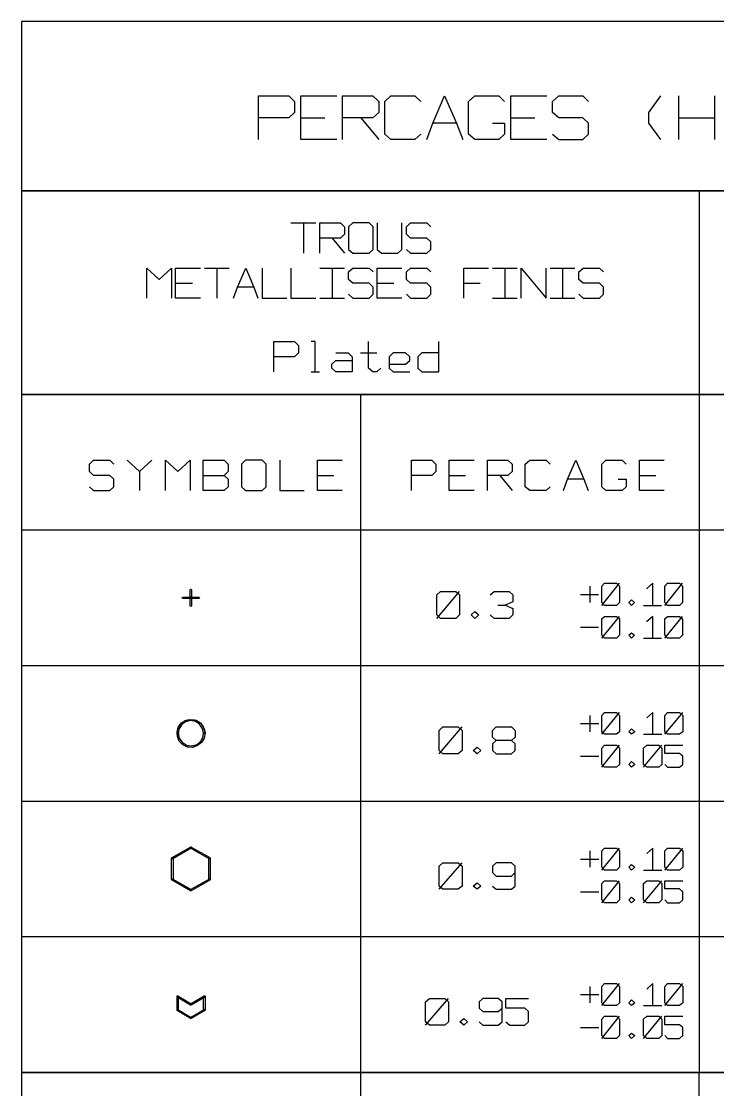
# Model space of a CAD drawing. Header units: millimetres. Extents: x 0 to 1189, y 35 to 806.
# Drawn here: x 215.1 to 263, y 377 to 450.4 of the extents above; entities that cross this region are included whole.
import ezdxf

# ---------------------------------------------------------------- set-up
doc = ezdxf.new("R2010")
doc.units = ezdxf.units.MM
doc.layers.add('Pen 1', color=7, linetype='Continuous')

msp = doc.modelspace()

# ---------------------------------------------------------------- linework, layer by layer
at = {"layer": 'Pen 1', "color": 7, "lineweight": 30}
for p, q in [((260.325, 442.25), (260.325, 445.25)), ((262.775, 445.25), (262.775, 442.25)), ((234.35, 443.75), (236, 443.75)), ((238.475, 443.75), (239.7, 442.25)), ((245.05, 443.375), (243.425, 443.375)), ((248.775, 443.75), (250.425, 443.75)), ((260.325, 443.75), (262.775, 443.75)), ((261.725, 438.725), (261.725, 415.45)), ((233.675, 436.525), (235.375, 436.525)), ((234.525, 436.525), (234.525, 434.45)), ((236.5, 435.475), (237.35, 434.45)), ((227.725, 433.425), (229.425, 433.425)), ((228.575, 433.425), (228.575, 431.35)), ((235.65, 433.425), (237.35, 433.425)), ((236.5, 433.425), (236.5, 431.35)), ((247.525, 433.425), (249.225, 433.425)), ((248.375, 433.425), (248.375, 431.35)), ((251.475, 433.425), (253.175, 433.425)), ((252.325, 433.425), (252.325, 431.35)), ((225.75, 432.4), (226.9, 432.4)), ((239.6, 432.4), (240.75, 432.4)), ((245.55, 432.4), (246.675, 432.4)), ((231.125, 432.125), (230, 432.125)), ((235.65, 431.35), (237.35, 431.35)), ((247.525, 431.35), (249.225, 431.35)), ((251.475, 431.35), (253.175, 431.35)), ((238.45, 427.6), (239.575, 427.6)), ((235.05, 426.3), (235.625, 426.3)), ((238.45, 424.75), (238.45, 415.45)), ((223.275, 419.45), (223.275, 418.15)), ((227.65, 419.175), (229.075, 419.175)), ((235.5, 419.175), (236.625, 419.175)), ((244.55, 419.175), (245.675, 419.175)), ((248.025, 419.175), (248.875, 418.15)), ((257.625, 419.175), (258.75, 419.175)), ((253.8, 418.925), (252.675, 418.925)), ((215.15, 415.45), (215.15, 378.175)), ((238.45, 415.45), (238.45, 378.175)), ((261.725, 415.45), (261.725, 378.175)), ((255.025, 410.25), (256.25, 411.775)), ((259.35, 410.25), (260.575, 411.775)), ((243.7, 409.35), (245.25, 411.2)), ((253.575, 411), (254.8, 411)), ((254.2, 411.575), (254.2, 410.45)), ((247.875, 410.275), (248.4, 410.275)), ((257.9, 410.25), (259.125, 410.25)), ((255.025, 408), (256.25, 409.5)), ((259.35, 408), (260.575, 409.5)), ((253.575, 408.75), (254.8, 408.75)), ((257.9, 408), (259.125, 408)), ((215.15, 406.125), (308.3, 406.125)), ((255.025, 401.4), (256.25, 402.9)), ((259.35, 401.4), (260.6, 402.9)), ((254.2, 402.7), (254.2, 401.575)), ((243.85, 400.05), (245.425, 401.9)), ((253.575, 402.15), (254.825, 402.15)), ((257.9, 401.4), (259.15, 401.4)), ((255.025, 399.15), (256.25, 400.65)), ((257.9, 399.15), (259.15, 400.65)), ((253.575, 399.9), (254.825, 399.9)), ((215.15, 396.8), (308.3, 396.8)), ((254.2, 393.4), (254.2, 392.275)), ((255.025, 392.075), (256.25, 393.575)), ((259.35, 392.075), (260.6, 393.575)), ((253.575, 392.825), (254.825, 392.825)), ((243.85, 390.75), (245.425, 392.575)), ((257.9, 392.075), (259.15, 392.075)), ((255.025, 389.825), (256.25, 391.325)), ((257.9, 389.825), (259.15, 391.325)), ((253.575, 390.575), (254.825, 390.575)), ((215.15, 387.5), (308.3, 387.5)), ((254.2, 384.075), (254.2, 382.95)), ((255.025, 382.775), (256.25, 384.275)), ((259.35, 382.775), (260.6, 384.275)), ((242.925, 381.425), (244.5, 383.25)), ((253.575, 383.525), (254.825, 383.525)), ((257.9, 382.775), (259.15, 382.775)), ((255.025, 380.5), (256.25, 382.025)), ((257.9, 380.5), (259.15, 382.025)), ((253.575, 381.25), (254.825, 381.25)), ((215.15, 378.175), (308.3, 378.175))]:
    msp.add_line(p, q, dxfattribs=at)
for points in [[(215.15, 438.725), (308.3, 438.725), (308.3, 450.375), (215.15, 450.375), (215.15, 438.725)], [(231.45, 442.25), (231.45, 445.25), (233.525, 445.25), (233.925, 444.875), (233.925, 444.125), (233.525, 443.75), (231.45, 443.75)], [(236.825, 442.25), (234.35, 442.25), (234.35, 445.25), (236.825, 445.25)], [(237.225, 442.25), (237.225, 445.25), (239.3, 445.25), (239.7, 444.875), (239.7, 444.125), (239.3, 443.75), (237.225, 443.75)], [(242.6, 442.625), (242.175, 442.25), (240.525, 442.25), (240.125, 442.625), (240.125, 444.875), (240.525, 445.25), (242.175, 445.25), (242.6, 444.875)], [(243, 442.25), (243.425, 443.375), (244.225, 445.25), (245.05, 443.375), (245.475, 442.25)], [(247.525, 443.375), (248.35, 443.375), (248.35, 442.625), (247.95, 442.25), (246.3, 442.25), (245.875, 442.625), (245.875, 444.875), (246.3, 445.25), (247.95, 445.25), (248.35, 444.875)], [(251.25, 442.25), (248.775, 442.25), (248.775, 445.25), (251.25, 445.25)], [(251.65, 442.625), (252.075, 442.25), (253.725, 442.25), (254.125, 442.625), (254.125, 443.375), (253.725, 443.75), (252.075, 443.75), (251.65, 444.125), (251.65, 444.875), (252.075, 445.25), (253.725, 445.25), (254.125, 444.875)], [(259.075, 442.25), (258.25, 443.375), (258.25, 444.125), (259.075, 445.25)], [(308.3, 424.75), (308.3, 438.725), (215.15, 438.725), (215.15, 424.75), (308.3, 424.75)], [(235.65, 434.45), (235.65, 436.525), (237.075, 436.525), (237.35, 436.25), (237.35, 435.75), (237.075, 435.475), (235.65, 435.475)], [(237.625, 434.7), (237.925, 434.45), (239.05, 434.45), (239.325, 434.7), (239.325, 436.25), (239.05, 436.525), (237.925, 436.525), (237.625, 436.25), (237.625, 434.7)], [(239.6, 436.525), (239.6, 434.7), (239.9, 434.45), (241.025, 434.45), (241.3, 434.7), (241.3, 436.525)], [(241.6, 434.7), (241.875, 434.45), (243, 434.45), (243.275, 434.7), (243.275, 435.225), (243, 435.475), (241.875, 435.475), (241.6, 435.75), (241.6, 436.25), (241.875, 436.525), (243, 436.525), (243.275, 436.25)], [(223.775, 431.35), (223.775, 433.425), (224.625, 432.65), (225.475, 433.425), (225.475, 431.35)], [(227.45, 431.35), (225.75, 431.35), (225.75, 433.425), (227.45, 433.425)], [(229.725, 431.35), (230, 432.125), (230.575, 433.425), (231.125, 432.125), (231.4, 431.35)], [(231.7, 433.425), (231.7, 431.35), (233.4, 431.35)], [(233.675, 433.425), (233.675, 431.35), (235.375, 431.35)], [(237.625, 431.625), (237.925, 431.35), (239.05, 431.35), (239.325, 431.625), (239.325, 432.125), (239.05, 432.4), (237.925, 432.4), (237.625, 432.65), (237.625, 433.175), (237.925, 433.425), (239.05, 433.425), (239.325, 433.175)], [(241.3, 431.35), (239.6, 431.35), (239.6, 433.425), (241.3, 433.425)], [(241.6, 431.625), (241.875, 431.35), (243, 431.35), (243.275, 431.625), (243.275, 432.125), (243, 432.4), (241.875, 432.4), (241.6, 432.65), (241.6, 433.175), (241.875, 433.425), (243, 433.425), (243.275, 433.175)], [(245.55, 431.35), (245.55, 433.425), (247.25, 433.425)], [(249.5, 431.35), (249.5, 433.425), (251.2, 431.35), (251.2, 433.425)], [(253.45, 431.625), (253.75, 431.35), (254.875, 431.35), (255.15, 431.625), (255.15, 432.125), (254.875, 432.4), (253.75, 432.4), (253.45, 432.65), (253.45, 433.175), (253.75, 433.425), (254.875, 433.425), (255.15, 433.175)], [(232.5, 426.3), (232.5, 428.375), (233.925, 428.375), (234.2, 428.1), (234.2, 427.6), (233.925, 427.325), (232.5, 427.325)], [(235.325, 426.3), (235.325, 428.375), (235.05, 428.375)], [(239.85, 426.55), (239.575, 426.3), (239.3, 426.3), (239, 426.55), (239, 428.375)], [(243.825, 427.6), (242.675, 427.6), (242.4, 427.325), (242.4, 426.55), (242.675, 426.3), (243.825, 426.3), (243.825, 428.375)], [(236.75, 427.6), (237.6, 427.6), (237.875, 427.325), (237.875, 426.3), (236.75, 426.3), (236.475, 426.55), (236.475, 426.825), (236.75, 427.075), (237.875, 427.075)], [(240.425, 426.825), (241.55, 426.825), (241.85, 427.075), (241.85, 427.325), (241.55, 427.6), (240.7, 427.6), (240.425, 427.325), (240.425, 426.55), (240.7, 426.3), (241.85, 426.3)], [(215.15, 415.45), (308.3, 415.45), (308.3, 424.75), (215.15, 424.75), (215.15, 415.45)], [(219.825, 418.4), (220.1, 418.15), (221.225, 418.15), (221.5, 418.4), (221.5, 418.925), (221.225, 419.175), (220.1, 419.175), (219.825, 419.45), (219.825, 419.95), (220.1, 420.225), (221.225, 420.225), (221.5, 419.95)], [(222.425, 420.225), (223.275, 419.45), (224.125, 420.225)], [(225.05, 418.15), (225.05, 420.225), (225.9, 419.45), (226.75, 420.225), (226.75, 418.15)], [(227.65, 418.15), (227.65, 420.225), (229.075, 420.225), (229.35, 419.95), (229.35, 419.45), (229.075, 419.175), (229.35, 418.925), (229.35, 418.4), (229.075, 418.15), (227.65, 418.15)], [(230.275, 418.4), (230.55, 418.15), (231.7, 418.15), (231.975, 418.4), (231.975, 419.95), (231.7, 420.225), (230.55, 420.225), (230.275, 419.95), (230.275, 418.4)], [(232.9, 420.225), (232.9, 418.15), (234.575, 418.15)], [(237.2, 418.15), (235.5, 418.15), (235.5, 420.225), (237.2, 420.225)], [(241.95, 418.15), (241.95, 420.225), (243.35, 420.225), (243.625, 419.95), (243.625, 419.45), (243.35, 419.175), (241.95, 419.175)], [(246.25, 418.15), (244.55, 418.15), (244.55, 420.225), (246.25, 420.225)], [(247.175, 418.15), (247.175, 420.225), (248.575, 420.225), (248.875, 419.95), (248.875, 419.45), (248.575, 419.175), (247.175, 419.175)], [(251.475, 418.4), (251.2, 418.15), (250.075, 418.15), (249.775, 418.4), (249.775, 419.95), (250.075, 420.225), (251.2, 420.225), (251.475, 419.95)], [(252.4, 418.15), (252.675, 418.925), (253.25, 420.225), (253.8, 418.925), (254.1, 418.15)], [(256.15, 418.925), (256.7, 418.925), (256.7, 418.4), (256.425, 418.15), (255.3, 418.15), (255.025, 418.4), (255.025, 419.95), (255.3, 420.225), (256.425, 420.225), (256.7, 419.95)], [(259.325, 418.15), (257.625, 418.15), (257.625, 420.225), (259.325, 420.225)], [(255.025, 410.45), (255.025, 411.575), (255.225, 411.775), (256.05, 411.775), (256.25, 411.575), (256.25, 410.45), (256.05, 410.25), (255.225, 410.25), (255.025, 410.45)], [(258.525, 410.25), (258.525, 411.775), (258.1, 411.4)], [(259.35, 410.45), (259.35, 411.575), (259.55, 411.775), (260.375, 411.775), (260.575, 411.575), (260.575, 410.45), (260.375, 410.25), (259.55, 410.25), (259.35, 410.45)], [(226.75, 411.325), (226.775, 411.375), (226.8, 411.375), (226.825, 411.375), (226.85, 411.325), (226.85, 410.225), (226.825, 410.2), (226.8, 410.175), (226.775, 410.2), (226.75, 410.225), (226.75, 411.325)], [(226.75, 411.325), (226.775, 411.375), (226.8, 411.375), (226.825, 411.375), (226.85, 411.325), (226.85, 410.225), (226.825, 410.2), (226.8, 410.175), (226.775, 410.2), (226.75, 410.225), (226.75, 411.325)], [(243.7, 409.6), (243.7, 410.975), (243.95, 411.2), (245, 411.2), (245.25, 410.975), (245.25, 409.6), (245, 409.35), (243.95, 409.35), (243.7, 409.6)], [(247.35, 410.975), (247.625, 411.2), (248.675, 411.2), (248.925, 410.975), (248.925, 410.5), (248.4, 410.275), (248.925, 410.05), (248.925, 409.6), (248.675, 409.35), (247.625, 409.35), (247.35, 409.6)], [(226.25, 410.725), (226.225, 410.75), (226.2, 410.775), (226.225, 410.825), (226.25, 410.825), (227.35, 410.825), (227.375, 410.825), (227.4, 410.775), (227.375, 410.75), (227.35, 410.725), (226.25, 410.725)], [(226.25, 410.725), (226.225, 410.75), (226.2, 410.775), (226.225, 410.825), (226.25, 410.825), (227.35, 410.825), (227.375, 410.825), (227.4, 410.775), (227.375, 410.75), (227.35, 410.725), (226.25, 410.725)], [(257.075, 410.25), (256.875, 410.45), (257.075, 410.625), (257.275, 410.45), (257.075, 410.25)], [(246.3, 409.35), (246.05, 409.6), (246.3, 409.825), (246.575, 409.6), (246.3, 409.35)], [(255.025, 408.2), (255.025, 409.325), (255.225, 409.5), (256.05, 409.5), (256.25, 409.325), (256.25, 408.2), (256.05, 408), (255.225, 408), (255.025, 408.2)], [(258.525, 408), (258.525, 409.5), (258.1, 409.125)], [(259.35, 408.2), (259.35, 409.325), (259.55, 409.5), (260.375, 409.5), (260.575, 409.325), (260.575, 408.2), (260.375, 408), (259.55, 408), (259.35, 408.2)], [(257.075, 408), (256.875, 408.2), (257.075, 408.375), (257.275, 408.2), (257.075, 408)], [(255.025, 401.575), (255.025, 402.7), (255.225, 402.9), (256.05, 402.9), (256.25, 402.7), (256.25, 401.575), (256.05, 401.4), (255.225, 401.4), (255.025, 401.575)], [(258.525, 401.4), (258.525, 402.9), (258.125, 402.525)], [(259.35, 401.575), (259.35, 402.7), (259.55, 402.9), (260.375, 402.9), (260.6, 402.7), (260.6, 401.575), (260.375, 401.4), (259.55, 401.4), (259.35, 401.575)], [(225.85, 401.475), (225.9, 401.8), (226.075, 402.1), (226.35, 402.325), (226.675, 402.425), (227.025, 402.4), (227.35, 402.25), (227.6, 402.025), (227.725, 401.7), (227.775, 401.475), (227.675, 401.475), (227.6, 401.8), (227.4, 402.1), (227.125, 402.275), (226.775, 402.35), (226.425, 402.25), (226.15, 402.05), (225.975, 401.75), (225.925, 401.475), (225.85, 401.475)], [(227.775, 401.475), (227.7, 401.125), (227.525, 400.825), (227.25, 400.625), (226.925, 400.5), (226.575, 400.525), (226.25, 400.675), (226, 400.925), (225.875, 401.25), (225.85, 401.575), (225.95, 401.925), (226.175, 402.2), (226.475, 402.375), (226.8, 402.425), (227.15, 402.375), (227.45, 402.175), (227.65, 401.9), (227.75, 401.575), (227.775, 401.475)], [(227.675, 401.475), (227.6, 401.8), (227.4, 402.1), (227.125, 402.275), (226.775, 402.35), (226.425, 402.25), (226.15, 402.05), (225.975, 401.75), (225.925, 401.4), (226.025, 401.075), (226.25, 400.8), (226.55, 400.625), (226.9, 400.6), (227.225, 400.7), (227.475, 400.925), (227.65, 401.25), (227.675, 401.475)], [(225.925, 401.475), (226, 401.125), (226.2, 400.85), (226.5, 400.65), (226.825, 400.6), (227.175, 400.675), (227.45, 400.875), (227.625, 401.175), (227.675, 401.475), (227.775, 401.475), (227.7, 401.125), (227.525, 400.825), (227.25, 400.625), (226.925, 400.5), (226.575, 400.525), (226.25, 400.675), (226, 400.925), (225.875, 401.25), (225.85, 401.475), (225.925, 401.475)], [(243.85, 400.275), (243.85, 401.65), (244.1, 401.9), (245.15, 401.9), (245.425, 401.65), (245.425, 400.275), (245.15, 400.05), (244.1, 400.05), (243.85, 400.275)], [(247.775, 400.975), (247.525, 400.75), (247.525, 400.275), (247.775, 400.05), (248.825, 400.05), (249.075, 400.275), (249.075, 400.75), (248.825, 400.975), (247.775, 400.975), (247.525, 401.2), (247.525, 401.65), (247.775, 401.9), (248.825, 401.9), (249.075, 401.65), (249.075, 401.2), (248.825, 400.975)], [(257.075, 401.4), (256.875, 401.575), (257.075, 401.775), (257.3, 401.575), (257.075, 401.4)], [(246.475, 400.05), (246.2, 400.275), (246.475, 400.525), (246.725, 400.275), (246.475, 400.05)], [(255.025, 399.325), (255.025, 400.45), (255.225, 400.65), (256.05, 400.65), (256.25, 400.45), (256.25, 399.325), (256.05, 399.15), (255.225, 399.15), (255.025, 399.325)], [(257.9, 399.325), (257.9, 400.45), (258.125, 400.65), (258.95, 400.65), (259.15, 400.45), (259.15, 399.325), (258.95, 399.15), (258.125, 399.15), (257.9, 399.325)], [(259.35, 399.325), (259.55, 399.15), (260.375, 399.15), (260.6, 399.325), (260.6, 399.9), (260.375, 400.075), (259.35, 400.075), (259.35, 400.65), (260.6, 400.65)], [(257.075, 399.15), (256.875, 399.325), (257.075, 399.525), (257.3, 399.325), (257.075, 399.15)], [(226.775, 393.65), (226.825, 393.675), (226.85, 393.65), (226.85, 393.6), (226.825, 393.575), (225.55, 392.85), (225.525, 392.85), (225.5, 392.875), (225.475, 392.9), (225.5, 392.925), (226.775, 393.65)], [(226.775, 393.65), (226.825, 393.675), (226.85, 393.65), (226.85, 393.6), (226.825, 393.575), (225.55, 392.85), (225.525, 392.85), (225.5, 392.875), (225.475, 392.9), (225.5, 392.925), (226.775, 393.65)], [(228.1, 392.925), (228.125, 392.9), (228.1, 392.875), (228.075, 392.85), (228.05, 392.85), (226.775, 393.575), (226.75, 393.6), (226.75, 393.65), (226.8, 393.675), (226.825, 393.65), (228.1, 392.925)], [(228.1, 392.925), (228.125, 392.9), (228.1, 392.875), (228.075, 392.85), (228.05, 392.85), (226.775, 393.575), (226.75, 393.6), (226.75, 393.65), (226.8, 393.675), (226.825, 393.65), (228.1, 392.925)], [(255.025, 392.275), (255.025, 393.4), (255.225, 393.575), (256.05, 393.575), (256.25, 393.4), (256.25, 392.275), (256.05, 392.075), (255.225, 392.075), (255.025, 392.275)], [(258.525, 392.075), (258.525, 393.575), (258.125, 393.2)], [(259.35, 392.275), (259.35, 393.4), (259.55, 393.575), (260.375, 393.575), (260.6, 393.4), (260.6, 392.275), (260.375, 392.075), (259.55, 392.075), (259.35, 392.275)], [(225.475, 392.875), (225.5, 392.925), (225.525, 392.925), (225.575, 392.925), (225.575, 392.875), (225.575, 391.425), (225.575, 391.4), (225.525, 391.375), (225.5, 391.4), (225.475, 391.425), (225.475, 392.875)], [(225.475, 392.875), (225.5, 392.925), (225.525, 392.925), (225.575, 392.925), (225.575, 392.875), (225.575, 391.425), (225.575, 391.4), (225.525, 391.375), (225.5, 391.4), (225.475, 391.425), (225.475, 392.875)], [(228.125, 391.425), (228.1, 391.4), (228.075, 391.375), (228.05, 391.4), (228.025, 391.425), (228.025, 392.875), (228.05, 392.925), (228.075, 392.925), (228.1, 392.925), (228.125, 392.875), (228.125, 391.425)], [(228.125, 391.425), (228.1, 391.4), (228.075, 391.375), (228.05, 391.4), (228.025, 391.425), (228.025, 392.875), (228.05, 392.925), (228.075, 392.925), (228.1, 392.925), (228.125, 392.875), (228.125, 391.425)], [(243.85, 390.975), (243.85, 392.35), (244.1, 392.575), (245.15, 392.575), (245.425, 392.35), (245.425, 390.975), (245.15, 390.75), (244.1, 390.75), (243.85, 390.975)], [(247.525, 390.975), (247.775, 390.75), (248.825, 390.75), (249.075, 390.975), (249.075, 392.35), (248.825, 392.575), (247.775, 392.575), (247.525, 392.35), (247.525, 391.9), (247.775, 391.65), (248.825, 391.65), (249.075, 391.9)], [(257.075, 392.075), (256.875, 392.275), (257.075, 392.45), (257.3, 392.275), (257.075, 392.075)], [(225.5, 391.375), (225.475, 391.4), (225.5, 391.45), (225.525, 391.475), (225.55, 391.45), (226.825, 390.725), (226.85, 390.7), (226.85, 390.675), (226.825, 390.65), (226.775, 390.65), (225.5, 391.375)], [(225.5, 391.375), (225.475, 391.4), (225.5, 391.45), (225.525, 391.475), (225.55, 391.45), (226.825, 390.725), (226.85, 390.7), (226.85, 390.675), (226.825, 390.65), (226.775, 390.65), (225.5, 391.375)], [(226.825, 390.65), (226.8, 390.65), (226.75, 390.675), (226.75, 390.7), (226.775, 390.725), (228.05, 391.45), (228.075, 391.475), (228.1, 391.45), (228.125, 391.4), (228.1, 391.375), (226.825, 390.65)], [(226.825, 390.65), (226.8, 390.65), (226.75, 390.675), (226.75, 390.7), (226.775, 390.725), (228.05, 391.45), (228.075, 391.475), (228.1, 391.45), (228.125, 391.4), (228.1, 391.375), (226.825, 390.65)], [(246.475, 390.75), (246.2, 390.975), (246.475, 391.2), (246.725, 390.975), (246.475, 390.75)], [(255.025, 390.025), (255.025, 391.15), (255.225, 391.325), (256.05, 391.325), (256.25, 391.15), (256.25, 390.025), (256.05, 389.825), (255.225, 389.825), (255.025, 390.025)], [(257.9, 390.025), (257.9, 391.15), (258.125, 391.325), (258.95, 391.325), (259.15, 391.15), (259.15, 390.025), (258.95, 389.825), (258.125, 389.825), (257.9, 390.025)], [(259.35, 390.025), (259.55, 389.825), (260.375, 389.825), (260.6, 390.025), (260.6, 390.575), (260.375, 390.775), (259.35, 390.775), (259.35, 391.325), (260.6, 391.325)], [(257.075, 389.825), (256.875, 390.025), (257.075, 390.2), (257.3, 390.025), (257.075, 389.825)], [(255.025, 382.95), (255.025, 384.075), (255.225, 384.275), (256.05, 384.275), (256.25, 384.075), (256.25, 382.95), (256.05, 382.775), (255.225, 382.775), (255.025, 382.95)], [(258.525, 382.775), (258.525, 384.275), (258.125, 383.9)], [(259.35, 382.95), (259.35, 384.075), (259.55, 384.275), (260.375, 384.275), (260.6, 384.075), (260.6, 382.95), (260.375, 382.775), (259.55, 382.775), (259.35, 382.95)], [(226.825, 382.875), (226.85, 382.85), (226.85, 382.825), (226.825, 382.8), (226.775, 382.8), (225.85, 383.35), (225.85, 383.375), (225.85, 383.4), (225.875, 383.425), (225.9, 383.425), (226.825, 382.875)], [(226.825, 382.875), (226.85, 382.85), (226.85, 382.825), (226.825, 382.8), (226.775, 382.8), (225.85, 383.35), (225.85, 383.375), (225.85, 383.4), (225.875, 383.425), (225.9, 383.425), (226.825, 382.875)], [(225.85, 383.4), (225.85, 383.425), (225.875, 383.425), (225.925, 383.425), (225.925, 383.4), (225.925, 382.475), (225.925, 382.45), (225.875, 382.425), (225.85, 382.45), (225.85, 382.475), (225.85, 383.4)], [(225.85, 383.4), (225.85, 383.425), (225.875, 383.425), (225.925, 383.425), (225.925, 383.4), (225.925, 382.475), (225.925, 382.45), (225.875, 382.425), (225.85, 382.45), (225.85, 382.475), (225.85, 383.4)], [(227.7, 383.425), (227.725, 383.425), (227.75, 383.4), (227.775, 383.375), (227.75, 383.35), (226.825, 382.8), (226.8, 382.8), (226.775, 382.825), (226.75, 382.85), (226.775, 382.875), (227.7, 383.425)], [(227.7, 383.425), (227.725, 383.425), (227.75, 383.4), (227.775, 383.375), (227.75, 383.35), (226.825, 382.8), (226.8, 382.8), (226.775, 382.825), (226.75, 382.85), (226.775, 382.875), (227.7, 383.425)], [(227.775, 382.475), (227.75, 382.45), (227.725, 382.425), (227.675, 382.45), (227.675, 382.475), (227.675, 383.4), (227.675, 383.425), (227.725, 383.425), (227.75, 383.425), (227.775, 383.4), (227.775, 382.475)], [(227.775, 382.475), (227.75, 382.45), (227.725, 382.425), (227.675, 382.45), (227.675, 382.475), (227.675, 383.4), (227.675, 383.425), (227.725, 383.425), (227.75, 383.425), (227.775, 383.4), (227.775, 382.475)], [(242.925, 381.65), (242.925, 383.025), (243.2, 383.25), (244.25, 383.25), (244.5, 383.025), (244.5, 381.65), (244.25, 381.425), (243.2, 381.425), (242.925, 381.65)], [(246.6, 381.65), (246.85, 381.425), (247.9, 381.425), (248.175, 381.65), (248.175, 383.025), (247.9, 383.25), (246.85, 383.25), (246.6, 383.025), (246.6, 382.575), (246.85, 382.35), (247.9, 382.35), (248.175, 382.575)], [(248.425, 381.65), (248.7, 381.425), (249.75, 381.425), (250, 381.65), (250, 382.35), (249.75, 382.575), (248.425, 382.575), (248.425, 383.25), (250, 383.25)], [(257.075, 382.775), (256.875, 382.95), (257.075, 383.15), (257.3, 382.95), (257.075, 382.775)], [(225.85, 382.425), (225.85, 382.45), (225.85, 382.5), (225.875, 382.525), (225.9, 382.5), (226.825, 381.95), (226.85, 381.925), (226.85, 381.9), (226.825, 381.875), (226.775, 381.875), (225.85, 382.425)], [(225.85, 382.425), (225.85, 382.45), (225.85, 382.5), (225.875, 382.525), (225.9, 382.5), (226.825, 381.95), (226.85, 381.925), (226.85, 381.9), (226.825, 381.875), (226.775, 381.875), (225.85, 382.425)], [(226.825, 381.875), (226.8, 381.875), (226.775, 381.9), (226.75, 381.925), (226.775, 381.95), (227.7, 382.5), (227.725, 382.525), (227.75, 382.5), (227.775, 382.45), (227.75, 382.425), (226.825, 381.875)], [(226.825, 381.875), (226.8, 381.875), (226.775, 381.9), (226.75, 381.925), (226.775, 381.95), (227.7, 382.5), (227.725, 382.525), (227.75, 382.5), (227.775, 382.45), (227.75, 382.425), (226.825, 381.875)], [(245.55, 381.425), (245.275, 381.65), (245.55, 381.875), (245.8, 381.65), (245.55, 381.425)], [(255.025, 380.7), (255.025, 381.825), (255.225, 382.025), (256.05, 382.025), (256.25, 381.825), (256.25, 380.7), (256.05, 380.5), (255.225, 380.5), (255.025, 380.7)], [(257.9, 380.7), (257.9, 381.825), (258.125, 382.025), (258.95, 382.025), (259.15, 381.825), (259.15, 380.7), (258.95, 380.5), (258.125, 380.5), (257.9, 380.7)], [(259.35, 380.7), (259.55, 380.5), (260.375, 380.5), (260.6, 380.7), (260.6, 381.25), (260.375, 381.45), (259.35, 381.45), (259.35, 382.025), (260.6, 382.025)], [(257.075, 380.5), (256.875, 380.7), (257.075, 380.875), (257.3, 380.7), (257.075, 380.5)], [(215.15, 378.175), (215.15, 368.875), (308.3, 368.875), (308.3, 378.175), (215.15, 378.175)], [(238.45, 378.175), (238.45, 331.6), (261.725, 331.6), (261.725, 378.175), (238.45, 378.175)]]:
    msp.add_lwpolyline(points, dxfattribs=at)

doc.saveas('drawing.dxf')
